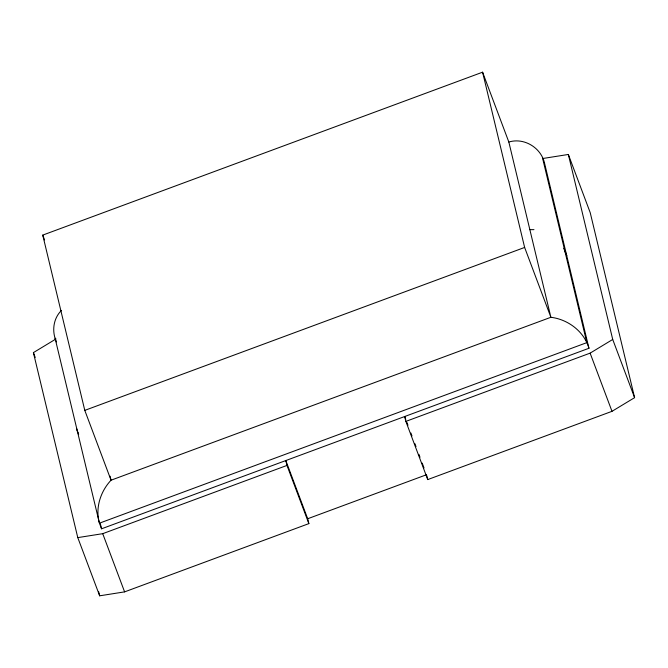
<?xml version="1.0" encoding="UTF-8"?>
<svg xmlns="http://www.w3.org/2000/svg" width="668" height="668" viewBox="0 0 668 668"><rect width="100%" height="100%" fill="white"/><g stroke="black" fill="none" stroke-linecap="round" stroke-linejoin="round"><path stroke-width="1" d="M61.431 310.47C54.175 317.484 52.046 328.714 55.06 338.183L99.44 523.178L101.553 528.805L588.951 348.27L544.57 163.268C541.13 147.753 524.171 137.341 508.832 142.025L482.588 72.186L42.744 235.111L84.786 410.377L111.038 480.209C100.476 491.406 95.098 508.139 99.44 523.178L586.83 342.634L542.449 157.64M308.858 523.62L286.981 465.421L285.812 460.553L307.689 518.752L308.858 523.62L124.599 591.873L99.657 595.814L77.78 537.615L33.4 352.62L56.003 338.943M568.343 154.467L590.22 212.666L634.6 397.66L611.997 411.329L427.737 479.582L405.86 421.391L590.12 353.138L612.723 339.461L568.343 154.467L543.401 158.399M84.786 410.377L524.63 247.444L482.588 72.186M77.78 537.615L102.722 533.674L286.981 465.421M307.689 518.752L426.568 474.714M529.858 229.658L533.974 229.642M563.767 248.271L566.756 255.769L564.644 250.141M612.723 339.461L634.6 397.66M588.951 348.27C584.133 331.411 567.967 319.371 550.883 317.283L111.038 480.209L110.07 476.184M590.12 353.138L611.997 411.329M524.63 247.444L550.883 317.283L508.832 142.025M405.785 419.429L404.691 416.523L405.86 421.391M406.879 422.343L407.973 425.249M410.887 433.006L411.981 435.92M414.903 443.677L415.997 446.591M418.911 454.349L420.005 457.254M422.193 463.074L424.013 467.926M42.744 235.111L44.564 239.962M55.06 338.183L56.471 341.933M77.246 430.676L78.657 434.434M102.722 533.674L124.599 591.873M33.4 352.62L35.22 357.464M76.678 428.706L77.797 432.58M426.802 475.691L427.737 479.582M100.35 523.779L101.553 528.805M98.689 591.764L99.657 595.814"/></g></svg>
